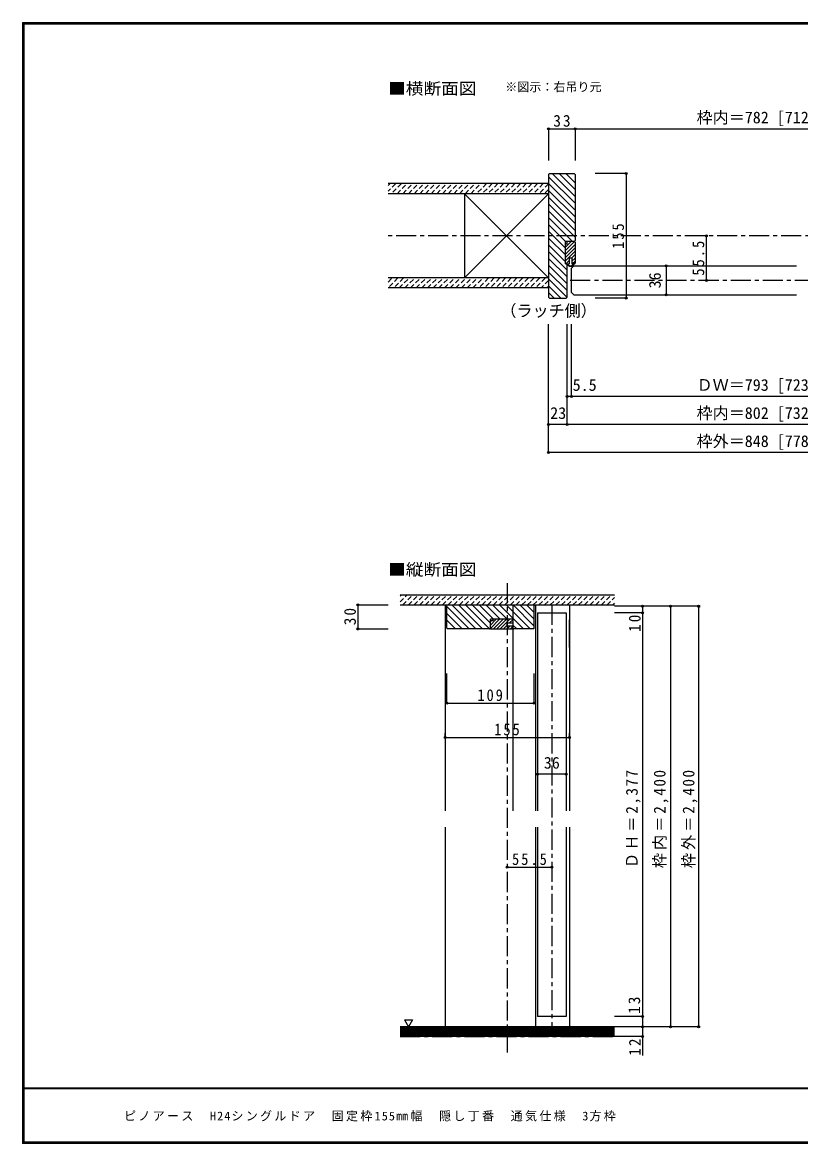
# Model space of a CAD drawing. Units: millimetres at full size, sheet at 1:5. Extents: x -973 to 977, y -718 to 696.
# Drawn here: x -973 to -3, y -701 to 696 of the extents above; entities that cross this region are included whole.
import ezdxf
from ezdxf.enums import TextEntityAlignment as Align

# ---------------------------------------------------------------- set-up
doc = ezdxf.new("R2010")
doc.units = ezdxf.units.MM
doc.header["$LTSCALE"] = 5
doc.header["$PDMODE"] = 32
doc.header["$PDSIZE"] = 2.5
doc.linetypes.add('CHAIN1', pattern=[8, 5, -1, 1, -1])
doc.linetypes.add('DASHED1', pattern=[1.8, 1.2, -0.6])
for name, color, linetype in [('0-0_補助線', 4, 'Continuous'), ('0-1_通り芯', 4, 'CHAIN1'), ('0-3_仕上げ', 7, 'Continuous'), ('0-4_枠', 3, 'Continuous'), ('0-6_扉', 6, 'Continuous'), ('0-A_文字', 3, 'Continuous'), ('0-B_寸法', 7, 'Continuous'), ('0-C_ハッチ', 4, 'DASHED1'), ('F-1_枠', 6, 'Continuous'), ('F-A_文字', 7, 'Continuous')]:
    doc.layers.add(name, color=color, linetype=linetype)
doc.styles.add('ＭＳ ゴシック', font='')
doc.styles.get('ＭＳ ゴシック').set_extended_font_data('MS Gothic')

msp = doc.modelspace()

# ---------------------------------------------------------------- linework, layer by layer
at = {"layer": '0-0_補助線'}
for p, q in [((-317.5, 563.226), (-284.5, 563.226)), ((-317.5, 563.226), (-317.5, 523.665)), ((-284.5, 563.226), (-284.5, 523.665)), ((-284.5, 563.226), (284.5, 563.226)), ((-317.5, 503.609), (-284.5, 470.609)), ((-312.905, 507.5), (-284.5, 479.095)), ((-304.42, 507.5), (-284.5, 487.58)), ((-295.935, 507.5), (-284.5, 496.065)), ((-220.832, 507.5), (-259.417, 507.5)), ((-220.832, 507.5), (-220.832, 352.5)), ((-317.5, 495.124), (-287.777, 465.401)), ((-317.5, 486.639), (-284.5, 453.639)), ((-317.5, 478.154), (-284.5, 445.154)), ((-317.5, 469.668), (-284.5, 436.668)), ((-317.5, 461.183), (-284.5, 428.183)), ((-287.6, 465.224), (-284.5, 462.124)), ((-317.5, 452.698), (-287.802, 423)), ((-317.5, 444.213), (-296.287, 423)), ((-317.5, 435.727), (-296.5, 414.727)), ((-317.5, 427.242), (-296.5, 406.242)), ((-289.278, 423), (-296.5, 415.778)), ((-285.113, 422.922), (-296.5, 411.535)), ((-284.5, 419.292), (-296.5, 407.292)), ((-317.5, 418.757), (-296.5, 397.757)), ((-317.5, 410.271), (-294.5, 387.271)), ((-284.5, 415.05), (-296.5, 403.05)), ((-284.5, 410.807), (-296.5, 398.807)), ((-284.5, 406.565), (-289.065, 402)), ((-317.5, 401.786), (-294.5, 378.786)), ((-317.5, 393.301), (-294.5, 370.301)), ((-292, 399.065), (-296.065, 395)), ((-286, 392.5), (-289, 389.5)), ((-284.5, 402.322), (-288.6, 398.222)), ((-284.5, 398.079), (-287.579, 395)), ((-317.5, 384.816), (-294.5, 361.816)), ((-317.5, 376.33), (-294.585, 353.415)), ((-317.5, 367.845), (-302.155, 352.5)), ((-317.5, 359.36), (-310.64, 352.5)), ((-220.832, 352.5), (-259.417, 352.5)), ((-444.5, -31.926), (-416.67, -59.756)), ((-444.5, -40.412), (-425.156, -59.756)), ((-438.185, -29.756), (-408.185, -59.756)), ((-429.7, -29.756), (-399.7, -59.756)), ((-421.214, -29.756), (-391.214, -59.756)), ((-412.729, -29.756), (-390, -52.485)), ((-404.244, -29.756), (-386.244, -47.756)), ((-395.759, -29.756), (-377.759, -47.756)), ((-387.273, -29.756), (-369.298, -47.732)), ((-378.788, -29.756), (-348.788, -59.756)), ((-370.303, -29.756), (-340.303, -59.756)), ((-362, -29.756), (-362, -286.506)), ((-361.817, -29.756), (-335.5, -56.074)), ((-353.332, -29.756), (-335.5, -47.588)), ((-344.847, -29.756), (-335.5, -39.103)), ((-336.362, -29.756), (-335.5, -30.618)), ((-444.5, -48.897), (-433.641, -59.756)), ((-390, -54.978), (-382.778, -47.756)), ((-390, -50.736), (-389.02, -49.756)), ((-389.922, -59.143), (-378.535, -47.756)), ((-386.292, -59.756), (-374.292, -47.756)), ((-382.05, -59.756), (-370.05, -47.756)), ((-377.807, -59.756), (-365.807, -47.756)), ((-373.565, -59.756), (-369, -55.192)), ((-369.322, -59.756), (-365.222, -55.656)), ((-366.065, -52.256), (-362, -48.192)), ((-362, -55.029), (-357.273, -59.756)), ((-365.079, -59.756), (-362, -56.677)), ((-444.5, -152.215), (-444.5, -115.207)), ((-335.5, -152.215), (-335.5, -115.207)), ((-444.5, -152.215), (-335.5, -152.215)), ((-446.5, -194.92), (-446.5, -189.709)), ((-446.5, -194.92), (-291.5, -194.92)), ((-291.5, -194.92), (-291.5, -189.709))]:
    msp.add_line(p, q, dxfattribs=at)
at = {"layer": '0-0_補助線', "color": 3}
for p, q in [((-317.5, 506.5), (-317.5, 353.5)), ((-284.5, 506.5), (-284.5, 424)), ((-296.5, 395), (-296.5, 423)), ((-285.5, 423), (-296.5, 423)), ((-296.5, 420), (-294.5, 420)), ((-294.5, 420), (-294.5, 423)), ((-284.5, 422), (-284.5, 396)), ((-284.5, 422), (-284.5, 396)), ((-296.5, 395), (-292, 395)), ((-294.521, 395), (-294.521, 395.004)), ((-294.5, 353.5), (-294.5, 395)), ((-292, 402), (-292, 395)), ((-288.6, 402), (-292, 402)), ((-288.6, 402), (-288.6, 395)), ((-285.5, 395), (-288.6, 395)), ((-286.05, 395), (-286.05, 395.004)), ((-294.5, 353.5), (-295.5, 352.5)), ((-444.5, -58.756), (-444.5, -29.756)), ((-335.5, -58.756), (-335.5, -29.756)), ((-390, -58.756), (-390, -47.756)), ((-362, -47.756), (-390, -47.756)), ((-387, -49.756), (-390, -49.756)), ((-387, -47.756), (-387, -49.756)), ((-369, -52.256), (-362, -52.256)), ((-369, -55.656), (-369, -52.256)), ((-369, -55.656), (-362, -55.656)), ((-362, -47.756), (-362, -52.256)), ((-362, -58.756), (-362, -55.656)), ((-444.5, -58.756), (-443.5, -59.756)), ((-391, -59.756), (-443.5, -59.756)), ((-389, -59.756), (-363, -59.756)), ((-336.5, -59.756), (-361, -59.756)), ((-336.5, -59.756), (-335.5, -58.756))]:
    msp.add_line(p, q, dxfattribs=at)
at = {"layer": '0-0_補助線', "color": 6}
for p, q in [((-286, 392.5), (-289, 389.5)), ((-289, 359.5), (-289, 389.5)), ((-289, 359.5), (-286, 356.5))]:
    msp.add_line(p, q, dxfattribs=at)
at = {"layer": '0-0_補助線', "color": 3}
for points in [[(-317.5, 506.5), (-316.5, 507.5), (-285.5, 507.5), (-284.5, 506.5)], [(-317.5, 353.5), (-316.5, 352.5), (-295.5, 352.5)]]:
    msp.add_lwpolyline(points, dxfattribs=at)
for centre, start, end in [((-285.5, 424), 270, 0), ((-285.5, 422), 0, 90), ((-285.5, 396), 270, 0), ((-391, -58.756), 270, 0), ((-389, -58.756), 180, 270), ((-363, -58.756), 270, 0), ((-361, -58.756), 180, 270)]:
    msp.add_arc(centre, 1, start, end, dxfattribs=at)
at = {"layer": '0-0_補助線'}
for radius, start, end in [(4.487, 199.27144, 340.72855), (3.887, 202.39487, 337.60513)]:
    msp.add_arc((-290.236, 396.485), radius, start, end, dxfattribs=at)
at = {"layer": '0-0_補助線', "color": 7}
for radius, start, end in [(4.487, 199.27144, 340.72855), (3.887, 202.39487, 337.60513)]:
    msp.add_arc((-290.236, 396.485), radius, start, end, dxfattribs=at)
for p in [(-317.5, 563.226), (-284.5, 563.226), (-220.832, 507.5), (-220.832, 352.5), (-444.5, -152.215), (-335.5, -152.215), (-446.5, -194.92), (-291.5, -194.92)]:
    msp.add_point(p, dxfattribs=at)
at = {"layer": '0-1_通り芯'}
for p, q in [((517.5, 430), (-517.5, 430)), ((-369, -2.5), (-369, -587.5)), ((-313.5, -29.756), (-313.5, -555.5)), ((-502.5, -567.5), (-235.5, -567.5))]:
    msp.add_line(p, q, dxfattribs=at)
at = {"layer": '0-3_仕上げ', "color": 2}
for p, q in [((-317.5, 495), (-517.5, 495)), ((-317.5, 482.5), (-517.5, 482.5)), ((-317.5, 377.5), (-517.5, 377.5)), ((-317.5, 365), (-517.5, 365)), ((-502.5, -17.256), (-235.5, -17.256)), ((-235.5, -555.5), (-502.5, -555.5)), ((-235.5, -567.5), (-502.5, -567.5))]:
    msp.add_line(p, q, dxfattribs=at)
at = {"layer": '0-3_仕上げ', "color": 3}
msp.add_line((-422.5, 482.5), (-422.5, 377.5), dxfattribs=at)
at = {"layer": '0-3_仕上げ'}
for p, q in [((-317.5, 377.5), (-422.5, 482.5)), ((-422.5, 377.5), (-317.5, 482.5)), ((-502.5, -29.756), (-235.5, -29.756)), ((-235.5, -557), (-502.5, -557)), ((-235.5, -558.5), (-502.5, -558.5)), ((-235.5, -560), (-502.5, -560)), ((-235.5, -561.5), (-502.5, -561.5)), ((-235.5, -563), (-502.5, -563)), ((-235.5, -564.5), (-502.5, -564.5)), ((-235.5, -566), (-502.5, -566))]:
    msp.add_line(p, q, dxfattribs=at)
at = {"layer": '0-4_枠', "color": 4}
for p, q in [((-446.5, -29.756), (-446.5, -286.506)), ((-334, -29.756), (-334, -286.506)), ((-291.5, -29.756), (-291.5, -286.506)), ((-446.5, -306.506), (-446.5, -555.5)), ((-334, -306.506), (-334, -555.5)), ((-291.5, -306.506), (-291.5, -555.5))]:
    msp.add_line(p, q, dxfattribs=at)
at = {"layer": '0-6_扉'}
for p, q in [((-286, 392.5), (-8.5, 392.5)), ((-286, 356.5), (-8.5, 356.5)), ((-331.5, -39.756), (-331.5, -286.506)), ((-331.5, -306.506), (-331.5, -542.5)), ((-295.5, -306.506), (-295.5, -542.5)), ((-295.5, -542.5), (-331.5, -542.5))]:
    msp.add_line(p, q, dxfattribs=at)
msp.add_lwpolyline([(-331.5, -39.756), (-295.5, -39.756), (-295.5, -286.506)], dxfattribs=at)
at = {"layer": '0-A_文字', "color": 7}
msp.add_line((-496.935, -546.686), (-491.935, -555.347), dxfattribs=at)
msp.add_lwpolyline([(-496.935, -546.686), (-486.935, -546.686), (-491.935, -555.347)], dxfattribs=at)
at = {"layer": '0-B_寸法', "color": 4}
for p, q in [((-120.832, 374.5), (-120.832, 430)), ((-170.832, 392.5), (-170.832, 356.5)), ((-317.5, 160), (-317.5, 320)), ((-294.5, 195), (-294.5, 320)), ((-289, 230), (-289, 320)), ((294.5, 230), (-293.5, 230)), ((317.5, 195), (-317.5, 195)), ((317.5, 160), (-317.5, 160)), ((-555.213, -29.756), (-517.5, -29.756)), ((-555.213, -29.756), (-555.213, -59.756)), ((-130.5, -31.556), (-235.5, -31.556)), ((-200.5, -39.756), (-235.5, -39.756)), ((-200.5, -31.556), (-200.5, -590.959)), ((-165.5, -31.556), (-165.5, -555.5)), ((-130.5, -31.556), (-130.5, -555.5)), ((-291.5, -82.978), (-291.5, -48.456)), ((-555.213, -59.756), (-517.5, -59.756)), ((-295.5, -240.638), (-331.5, -240.638)), ((-369, -356.506), (-313.5, -356.506)), ((-200.5, -542.5), (-235.5, -542.5)), ((-130.5, -555.5), (-235.5, -555.5)), ((-200.5, -567.5), (-235.5, -567.5))]:
    msp.add_line(p, q, dxfattribs=at)
at = {"layer": '0-B_寸法', "color": 4, "linetype": 'CHAIN1'}
msp.add_line((294.5, 374.5), (-294.5, 374.5), dxfattribs=at)
at = {"layer": '0-B_寸法'}
for p in [(-120.832, 430), (-170.832, 392.5), (-120.832, 374.5), (-170.832, 356.5), (-294.5, 230), (-289, 230), (-317.5, 195), (-294.5, 195), (-317.5, 160), (-555.213, -29.756), (-200.5, -31.556), (-200.5, -39.756), (-165.5, -31.556), (-130.5, -31.556), (-555.213, -59.756), (-331.5, -240.638), (-295.5, -240.638), (-369, -356.506), (-313.5, -356.506), (-200.5, -542.5), (-200.5, -555.5), (-165.5, -555.5), (-130.5, -555.5), (-200.5, -567.5)]:
    msp.add_point(p, dxfattribs=at)
at = {"layer": '0-C_ハッチ'}
for p, q in [((-517.5, 492.668), (-515.168, 495)), ((-508.097, 495), (-517.5, 485.597)), ((-501.026, 495), (-513.526, 482.5)), ((-506.455, 482.5), (-493.955, 495)), ((-499.384, 482.5), (-486.884, 495)), ((-492.313, 482.5), (-479.813, 495)), ((-485.242, 482.5), (-472.742, 495)), ((-478.171, 482.5), (-465.671, 495)), ((-471.1, 482.5), (-458.6, 495)), ((-464.029, 482.5), (-451.529, 495)), ((-456.958, 482.5), (-444.458, 495)), ((-449.886, 482.5), (-437.386, 495)), ((-442.815, 482.5), (-430.315, 495)), ((-435.744, 482.5), (-423.244, 495)), ((-428.673, 482.5), (-416.173, 495)), ((-421.602, 482.5), (-409.102, 495)), ((-414.531, 482.5), (-402.031, 495)), ((-394.96, 495), (-407.46, 482.5)), ((-387.889, 495), (-400.389, 482.5)), ((-380.818, 495), (-393.318, 482.5)), ((-373.747, 495), (-386.247, 482.5)), ((-366.676, 495), (-379.176, 482.5)), ((-359.605, 495), (-372.105, 482.5)), ((-352.534, 495), (-365.034, 482.5)), ((-345.463, 495), (-357.963, 482.5)), ((-338.392, 495), (-350.892, 482.5)), ((-331.32, 495), (-343.82, 482.5)), ((-324.249, 495), (-336.749, 482.5)), ((-317.5, 494.678), (-329.678, 482.5)), ((-317.5, 487.607), (-322.607, 482.5)), ((-517.5, 372.46), (-512.46, 377.5)), ((-505.389, 377.5), (-517.5, 365.389)), ((-498.318, 377.5), (-510.818, 365)), ((-503.747, 365), (-491.247, 377.5)), ((-496.676, 365), (-484.176, 377.5)), ((-489.605, 365), (-477.105, 377.5)), ((-482.534, 365), (-470.034, 377.5)), ((-475.463, 365), (-462.963, 377.5)), ((-468.392, 365), (-455.892, 377.5)), ((-461.32, 365), (-448.82, 377.5)), ((-454.249, 365), (-441.749, 377.5)), ((-447.178, 365), (-434.678, 377.5)), ((-440.107, 365), (-427.607, 377.5)), ((-433.036, 365), (-420.536, 377.5)), ((-425.965, 365), (-413.465, 377.5)), ((-418.894, 365), (-406.394, 377.5)), ((-411.823, 365), (-399.323, 377.5)), ((-392.252, 377.5), (-404.752, 365)), ((-385.181, 377.5), (-397.681, 365)), ((-378.11, 377.5), (-390.61, 365)), ((-371.039, 377.5), (-383.539, 365)), ((-363.968, 377.5), (-376.468, 365)), ((-356.897, 377.5), (-369.397, 365)), ((-349.826, 377.5), (-362.326, 365)), ((-342.754, 377.5), (-355.254, 365)), ((-335.683, 377.5), (-348.183, 365)), ((-328.612, 377.5), (-341.112, 365)), ((-321.541, 377.5), (-334.041, 365)), ((-317.5, 374.47), (-326.97, 365)), ((-317.5, 367.399), (-319.899, 365)), ((-502.5, -25.951), (-493.805, -17.256)), ((-502.5, -18.88), (-500.876, -17.256)), ((-499.234, -29.756), (-486.734, -17.256)), ((-492.163, -29.756), (-479.663, -17.256)), ((-485.091, -29.756), (-472.591, -17.256)), ((-478.02, -29.756), (-465.52, -17.256)), ((-470.949, -29.756), (-458.449, -17.256)), ((-463.878, -29.756), (-451.378, -17.256)), ((-456.807, -29.756), (-444.307, -17.256)), ((-449.736, -29.756), (-437.236, -17.256)), ((-442.665, -29.756), (-430.165, -17.256)), ((-435.594, -29.756), (-423.094, -17.256)), ((-428.523, -29.756), (-416.023, -17.256)), ((-421.452, -29.756), (-408.952, -17.256)), ((-414.381, -29.756), (-401.881, -17.256)), ((-407.31, -29.756), (-394.81, -17.256)), ((-400.239, -29.756), (-387.739, -17.256)), ((-393.168, -29.756), (-380.668, -17.256)), ((-386.097, -29.756), (-373.597, -17.256)), ((-379.025, -29.756), (-366.525, -17.256)), ((-371.954, -29.756), (-359.454, -17.256)), ((-364.883, -29.756), (-352.383, -17.256)), ((-357.812, -29.756), (-345.312, -17.256)), ((-350.741, -29.756), (-338.241, -17.256)), ((-343.67, -29.756), (-331.17, -17.256)), ((-336.599, -29.756), (-324.099, -17.256)), ((-329.528, -29.756), (-317.028, -17.256)), ((-322.457, -29.756), (-309.957, -17.256)), ((-315.386, -29.756), (-302.886, -17.256)), ((-308.315, -29.756), (-295.815, -17.256)), ((-301.244, -29.756), (-288.744, -17.256)), ((-294.173, -29.756), (-281.673, -17.256)), ((-287.102, -29.756), (-274.602, -17.256)), ((-280.031, -29.756), (-267.531, -17.256)), ((-272.959, -29.756), (-260.459, -17.256)), ((-265.888, -29.756), (-253.388, -17.256)), ((-258.817, -29.756), (-246.317, -17.256)), ((-251.746, -29.756), (-239.246, -17.256)), ((-244.675, -29.756), (-235.5, -20.581)), ((-237.604, -29.756), (-235.5, -27.652))]:
    msp.add_line(p, q, dxfattribs=at)
at = {"layer": 'F-1_枠'}
for p, q in [((-973.347, 695.833), (-973.347, -700.833)), ((-973.347, 695.833), (976.653, 695.833)), ((-973.347, 695), (976.653, 695)), ((-973.347, 694.167), (976.653, 694.167)), ((-972.514, 695.833), (-972.514, -700.833)), ((-971.68, 695.833), (-971.68, -700.833)), ((976.653, -631.667), (-973.347, -631.667)), ((976.653, -632.5), (-973.347, -632.5)), ((976.653, -699.167), (-973.347, -699.167)), ((976.653, -700), (-973.347, -700)), ((976.653, -700.833), (-973.347, -700.833))]:
    msp.add_line(p, q, dxfattribs=at)

# ---------------------------------------------------------------- texts
at = {"layer": '0-0_補助線', "color": 7, "char_height": 14.66, "attachment_point": 7, "style": 'ＭＳ ゴシック'}
for s, insert in [('\\T1.27;\\W0.95;33', (-311.625, 565.726)), ('\\T1.27;\\W0.9;109', (-406.25, -149.715)), ('\\T1.27;\\W0.9;155', (-385.25, -192.42))]:
    msp.add_mtext(s, dxfattribs=dict(at, insert=insert))
at = {"layer": '0-0_補助線', "color": 7, "insert": (-223.332, 413.75), "char_height": 14.66, "attachment_point": 7, "rotation": 90, "style": 'ＭＳ ゴシック'}
msp.add_mtext('\\T1.27;\\W0.9;155', dxfattribs=at)
at = {"layer": '0-A_文字', "color": 7, "style": 'ＭＳ ゴシック', "width": 1.1}
for s, p in [('■横断面図', (-517.5, 601.667)), ('■縦断面図', (-517.5, 2.5))]:
    msp.add_text(s, height=14.66, dxfattribs=at).set_placement(p, align=Align.BOTTOM_LEFT)
at = {"layer": '0-A_文字', "color": 7, "style": 'ＭＳ ゴシック'}
for s, height, p in [('※図示：右吊り元', 11, (-371.543, 606.667)), ('（ラッチ側）', 14.66, (-377.5, 325))]:
    msp.add_text(s, height=height, dxfattribs=at).set_placement(p, align=Align.BOTTOM_LEFT)
at = {"layer": '0-B_寸法', "style": 'ＭＳ ゴシック'}
for s, p in [('枠内＝782 [712]（692）<669>【588】', (-133.013, 565.726)), ('ＤＷ＝793 [723]（703）<680>【599】', (-133.013, 232.5)), ('5.5', (-287.514, 232.5)), ('23', (-315.5, 197.5)), ('枠内＝802 [732]（712）<689>【608】', (-133.013, 197.5)), ('枠外＝848 [778]（758）<735>【654】', (-133.013, 162.5)), ('36', (-323.5, -238.138))]:
    msp.add_text(s, height=14.66, dxfattribs=at).set_placement(p, align=Align.BOTTOM_LEFT)
msp.add_text('36', height=14.66, rotation=90, dxfattribs=at).set_placement((-173.332, 364.5), align=Align.BOTTOM_LEFT)
at = {"layer": '0-B_寸法', "char_height": 14.66, "attachment_point": 7, "rotation": 90, "style": 'ＭＳ ゴシック'}
for s, insert in [('\\T1.28;\\W0.9;55.5', (-123.332, 380.375)), ('\\T1.27;\\W0.95;30', (-557.539, -55.107)), ('\\T1.27;\\W0.95;10', (-202.663, -63.466)), ('\\T1.19;\\W0.95;ＤＨ＝2,377', (-202.68, -357.756)), ('\\T1.19;\\W0.95;枠内＝2,400', (-168, -357.756)), ('\\T1.19;\\W0.95;枠外＝2,400', (-131.986, -357.756)), ('\\T1.27;\\W0.95;13', (-203.209, -539.215)), ('\\T1.27;\\W0.95;12', (-202.696, -591.464))]:
    msp.add_mtext(s, dxfattribs=dict(at, insert=insert))
at = {"layer": '0-B_寸法', "insert": (-363.125, -354.006), "char_height": 14.66, "attachment_point": 7, "style": 'ＭＳ ゴシック'}
msp.add_mtext('\\T1.28;\\W0.9;55.5', dxfattribs=at)
at = {"layer": 'F-A_文字', "insert": (-846.68, -673.333), "char_height": 11, "attachment_point": 7, "style": 'ＭＳ ゴシック'}
msp.add_mtext('\\T1.19;ピノアース\u3000H24シングルドア\u3000固定枠155㎜幅\u3000隠し丁番\u3000通気仕様\u30003方枠', dxfattribs=at)

doc.saveas('drawing.dxf')
